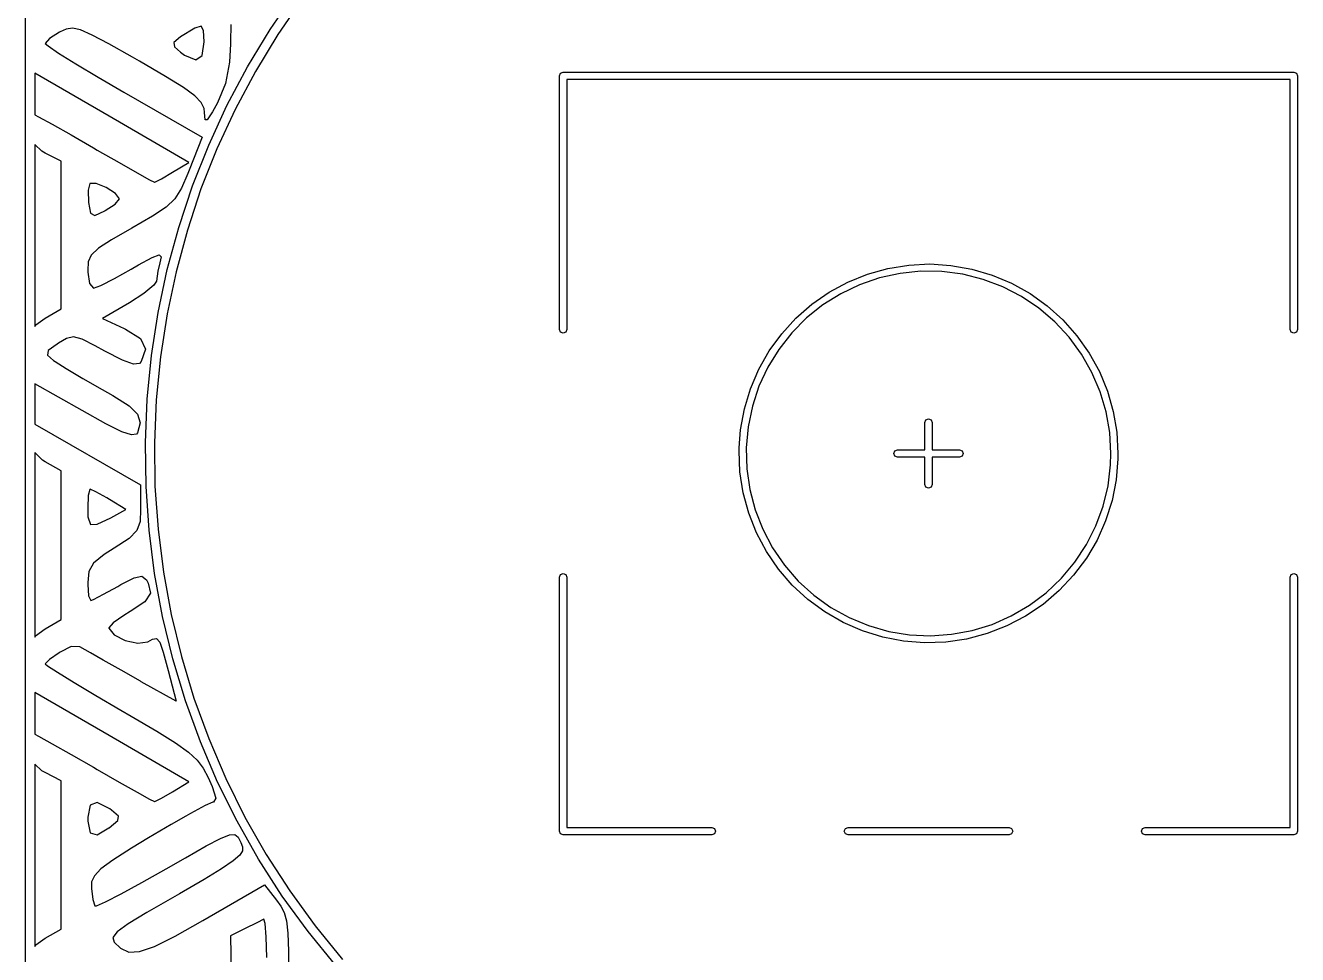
# Model space of a CAD drawing. Extents: x 19 to 403, y -177 to -75.
# Drawn here: x 156.62 to 177.16, y -166.02 to -151.01 of the extents above; entities that cross this region are included whole.
import ezdxf

# ---------------------------------------------------------------- set-up
doc = ezdxf.new("R2010")
doc.units = 0
doc.layers.add('BLACK', color=7, linetype='CONTINUOUS')

msp = doc.modelspace()

# ---------------------------------------------------------------- linework, layer by layer
at = {"layer": 'BLACK', "linetype": 'CONTINUOUS'}
for p, q in [((156.616, -177.009), (156.616, -81.759)), ((160.569, -151.076), (160.968, -150.493)), ((161.085, -150.578), (160.691, -151.154)), ((159.935, -150.993), (159.927, -151.272)), ((157.168, -151.117), (157.004, -151.221)), ((157.175, -151.114), (157.168, -151.117)), ((157.276, -151.069), (157.175, -151.114)), ((157.377, -151.055), (157.276, -151.069)), ((157.506, -151.083), (157.377, -151.055)), ((157.691, -151.164), (157.506, -151.083)), ((157.961, -151.307), (157.691, -151.164)), ((159.12, -151.194), (159.015, -151.284)), ((159.353, -151.056), (159.12, -151.194)), ((159.452, -151.021), (159.353, -151.056)), ((159.494, -151.093), (159.452, -151.021)), ((159.502, -151.272), (159.494, -151.093)), ((160.203, -151.68), (160.569, -151.076)), ((160.691, -151.154), (160.329, -151.752)), ((157.004, -151.221), (156.937, -151.299)), ((156.937, -151.299), (156.981, -151.341)), ((156.981, -151.341), (157.152, -151.458)), ((158.343, -151.523), (157.961, -151.307)), ((159.015, -151.284), (159.021, -151.355)), ((159.021, -151.355), (159.118, -151.44)), ((159.471, -151.496), (159.502, -151.272)), ((159.926, -151.307), (159.913, -151.605)), ((159.927, -151.272), (159.926, -151.307)), ((157.152, -151.458), (157.429, -151.631)), ((158.458, -151.589), (158.343, -151.523)), ((158.877, -151.832), (158.458, -151.589)), ((159.118, -151.44), (159.186, -151.489)), ((159.186, -151.489), (159.369, -151.567)), ((159.369, -151.567), (159.471, -151.496)), ((159.913, -151.605), (159.849, -151.946)), ((157.968, -152.476), (156.766, -151.78)), ((156.766, -151.78), (156.766, -152.453)), ((157.429, -151.631), (157.788, -151.846)), ((159.871, -152.304), (160.203, -151.68)), ((160.329, -151.752), (160.001, -152.368)), ((165.24, -151.823), (165.258, -151.781)), ((165.258, -151.781), (165.3, -151.763)), ((165.3, -151.763), (177.1, -151.763)), ((177.1, -151.763), (177.143, -151.781)), ((177.143, -151.781), (177.16, -151.823)), ((157.788, -151.846), (158.204, -152.087)), ((159.168, -152.012), (158.877, -151.832)), ((159.353, -152.147), (159.168, -152.012)), ((159.849, -151.946), (159.716, -152.259)), ((165.24, -155.923), (165.24, -151.823)), ((177.04, -151.883), (165.36, -151.883)), ((165.36, -151.883), (165.36, -155.923)), ((177.04, -155.923), (177.04, -151.883)), ((177.16, -151.823), (177.16, -155.923)), ((158.204, -152.087), (159.471, -152.813)), ((159.456, -152.254), (159.353, -152.147)), ((159.5, -152.351), (159.456, -152.254)), ((159.506, -152.415), (159.5, -152.351)), ((159.516, -152.534), (159.506, -152.415)), ((159.635, -152.407), (159.553, -152.536)), ((159.575, -152.945), (159.871, -152.304)), ((159.716, -152.259), (159.635, -152.407)), ((160.001, -152.368), (159.709, -153.002)), ((156.766, -152.453), (156.828, -152.484)), ((156.828, -152.484), (157.048, -152.605)), ((157.048, -152.605), (157.352, -152.778)), ((159.256, -153.221), (157.968, -152.476)), ((159.553, -152.536), (159.516, -152.534)), ((157.352, -152.778), (157.713, -152.986)), ((159.471, -152.813), (159.258, -153.349)), ((156.883, -153.042), (156.766, -152.934)), ((156.766, -152.934), (156.766, -155.874)), ((156.937, -153.071), (156.883, -153.042)), ((157.713, -152.986), (157.776, -153.023)), ((157.776, -153.023), (158.128, -153.226)), ((159.315, -153.601), (159.575, -152.945)), ((159.709, -153.002), (159.451, -153.651)), ((157.193, -153.204), (156.937, -153.071)), ((157.193, -155.585), (157.193, -153.204)), ((158.128, -153.226), (158.418, -153.391)), ((158.992, -153.382), (159.256, -153.221)), ((158.418, -153.391), (158.618, -153.501)), ((158.811, -153.487), (158.992, -153.382)), ((159.237, -153.403), (159.135, -153.639)), ((159.258, -153.349), (159.237, -153.403)), ((157.658, -153.562), (157.631, -153.671)), ((157.759, -153.562), (157.658, -153.562)), ((157.921, -153.629), (157.759, -153.562)), ((158.071, -153.726), (157.921, -153.629)), ((158.618, -153.501), (158.699, -153.542)), ((158.699, -153.542), (158.705, -153.54)), ((158.705, -153.54), (158.811, -153.487)), ((159.135, -153.639), (159.03, -153.808)), ((159.092, -154.272), (159.315, -153.601)), ((159.451, -153.651), (159.231, -154.314)), ((157.631, -153.671), (157.636, -153.869)), ((157.636, -153.869), (157.636, -153.87)), ((157.636, -153.87), (157.665, -154.043)), ((158.066, -153.894), (158.134, -153.81)), ((158.134, -153.81), (158.071, -153.726)), ((159.028, -153.81), (158.887, -153.947)), ((159.03, -153.808), (159.028, -153.81)), ((157.665, -154.043), (157.734, -154.078)), ((157.734, -154.078), (157.899, -154.002)), ((157.899, -154.002), (157.903, -154)), ((157.903, -154), (158.066, -153.894)), ((158.887, -153.947), (158.667, -154.093)), ((158.333, -154.284), (158.004, -154.473)), ((158.667, -154.093), (158.333, -154.284)), ((158.907, -154.953), (159.092, -154.272)), ((158.004, -154.473), (157.794, -154.61)), ((159.231, -154.314), (159.048, -154.987)), ((157.794, -154.61), (157.679, -154.72)), ((157.631, -154.83), (157.621, -154.968)), ((157.679, -154.72), (157.631, -154.83)), ((158.323, -154.949), (158.443, -154.879)), ((158.443, -154.879), (158.662, -154.757)), ((158.662, -154.757), (158.773, -154.715)), ((158.787, -154.842), (158.756, -154.98)), ((158.773, -154.715), (158.806, -154.746)), ((158.806, -154.746), (158.787, -154.842)), ((170.543, -154.935), (170.881, -154.88)), ((170.881, -154.88), (171.222, -154.863)), ((171.222, -154.863), (171.563, -154.885)), ((171.563, -154.885), (171.899, -154.944)), ((157.621, -154.968), (157.621, -154.994)), ((157.621, -154.994), (157.651, -155.177)), ((157.834, -155.209), (158.052, -155.1)), ((158.052, -155.1), (158.323, -154.949)), ((158.756, -154.98), (158.734, -155.138)), ((158.76, -155.644), (158.907, -154.953)), ((159.048, -154.987), (158.903, -155.67)), ((169.898, -155.155), (170.214, -155.027)), ((170.408, -155.087), (170.088, -155.197)), ((170.214, -155.027), (170.543, -154.935)), ((170.74, -155.015), (170.408, -155.087)), ((171.077, -154.981), (170.74, -155.015)), ((171.416, -154.986), (171.077, -154.981)), ((171.752, -155.03), (171.416, -154.986)), ((172.081, -155.113), (171.752, -155.03)), ((171.899, -154.944), (172.227, -155.041)), ((172.227, -155.041), (172.542, -155.173)), ((157.651, -155.177), (157.713, -155.252)), ((157.713, -155.252), (157.715, -155.252)), ((157.715, -155.252), (157.834, -155.209)), ((158.689, -155.207), (158.53, -155.339)), ((158.734, -155.138), (158.689, -155.207)), ((169.597, -155.317), (169.898, -155.155)), ((170.088, -155.197), (169.782, -155.343)), ((172.398, -155.233), (172.081, -155.113)), ((172.7, -155.388), (172.398, -155.233)), ((172.542, -155.173), (172.84, -155.34)), ((158.296, -155.49), (157.859, -155.743)), ((158.53, -155.339), (158.296, -155.49)), ((169.059, -155.737), (169.316, -155.512)), ((169.316, -155.512), (169.597, -155.317)), ((169.782, -155.343), (169.494, -155.523)), ((172.981, -155.578), (172.7, -155.388)), ((172.84, -155.34), (173.118, -155.539)), ((156.937, -155.736), (157.193, -155.585)), ((158.652, -156.342), (158.76, -155.644)), ((158.903, -155.67), (158.796, -156.36)), ((169.494, -155.523), (169.23, -155.735)), ((173.239, -155.798), (172.981, -155.578)), ((173.118, -155.539), (173.372, -155.767)), ((156.766, -155.874), (156.782, -155.846)), ((156.782, -155.846), (156.937, -155.736)), ((157.859, -155.743), (158.208, -155.904)), ((158.208, -155.904), (158.23, -155.914)), ((158.23, -155.914), (158.472, -156.069)), ((165.258, -155.966), (165.24, -155.923)), ((165.36, -155.923), (165.343, -155.966)), ((168.829, -155.989), (169.059, -155.737)), ((169.23, -155.735), (168.991, -155.976)), ((173.47, -156.046), (173.239, -155.798)), ((173.372, -155.767), (173.598, -156.023)), ((177.058, -155.966), (177.04, -155.923)), ((177.16, -155.923), (177.143, -155.966)), ((157.28, -156.064), (157.148, -156.144)), ((157.391, -156.039), (157.28, -156.064)), ((157.53, -156.076), (157.391, -156.039)), ((157.744, -156.184), (157.53, -156.076)), ((158.472, -156.069), (158.554, -156.237)), ((165.3, -155.983), (165.258, -155.966)), ((165.343, -155.966), (165.3, -155.983)), ((168.628, -156.266), (168.829, -155.989)), ((168.991, -155.976), (168.782, -156.243)), ((173.67, -156.319), (173.47, -156.046)), ((173.598, -156.023), (173.795, -156.302)), ((177.1, -155.983), (177.058, -155.966)), ((177.143, -155.966), (177.1, -155.983)), ((156.985, -156.263), (156.97, -156.335)), ((156.97, -156.335), (157.071, -156.423)), ((157.13, -156.156), (156.985, -156.263)), ((157.148, -156.144), (157.13, -156.156)), ((157.9, -156.27), (157.744, -156.184)), ((158.185, -156.419), (157.9, -156.27)), ((158.554, -156.237), (158.485, -156.437)), ((168.46, -156.563), (168.628, -156.266)), ((168.782, -156.243), (168.605, -156.532)), ((173.838, -156.614), (173.67, -156.319)), ((173.795, -156.302), (173.96, -156.601)), ((157.071, -156.423), (157.095, -156.44)), ((157.095, -156.44), (157.275, -156.553)), ((158.359, -156.482), (158.185, -156.419)), ((158.456, -156.469), (158.359, -156.482)), ((158.485, -156.437), (158.456, -156.469)), ((158.583, -157.045), (158.652, -156.342)), ((158.796, -156.36), (158.728, -157.055)), ((168.605, -156.532), (168.462, -156.839)), ((157.275, -156.553), (157.545, -156.712)), ((157.545, -156.712), (157.856, -156.888)), ((168.325, -156.877), (168.46, -156.563)), ((173.971, -156.926), (173.838, -156.614)), ((173.96, -156.601), (174.09, -156.917)), ((157.53, -157.232), (156.766, -156.797)), ((156.766, -156.797), (156.766, -157.449)), ((157.856, -156.888), (158.028, -156.985)), ((168.226, -157.204), (168.325, -156.877)), ((168.462, -156.839), (168.356, -157.161)), ((174.068, -157.251), (173.971, -156.926)), ((174.09, -156.917), (174.184, -157.245)), ((158.028, -156.985), (158.289, -157.153)), ((158.289, -157.153), (158.428, -157.291)), ((158.554, -157.751), (158.583, -157.045)), ((158.728, -157.055), (158.699, -157.753)), ((168.356, -157.161), (168.287, -157.493)), ((157.912, -157.443), (157.53, -157.232)), ((158.428, -157.291), (158.467, -157.427)), ((168.165, -157.54), (168.226, -157.204)), ((171.158, -157.381), (171.2, -157.363)), ((171.2, -157.363), (171.243, -157.381)), ((174.126, -157.585), (174.068, -157.251)), ((174.184, -157.245), (174.241, -157.582)), ((156.766, -157.449), (158.476, -158.431)), ((158.171, -157.572), (157.912, -157.443)), ((158.33, -157.625), (158.171, -157.572)), ((158.467, -157.427), (158.427, -157.588)), ((168.144, -157.831), (168.165, -157.54)), ((168.287, -157.493), (168.257, -157.831)), ((171.14, -157.423), (171.158, -157.381)), ((171.14, -157.863), (171.14, -157.423)), ((171.243, -157.381), (171.26, -157.423)), ((171.26, -157.423), (171.26, -157.863)), ((158.411, -157.613), (158.33, -157.625)), ((158.427, -157.588), (158.411, -157.613)), ((158.554, -157.753), (158.554, -157.751)), ((158.563, -158.457), (158.554, -157.753)), ((158.699, -157.753), (158.708, -158.451)), ((174.145, -157.923), (174.126, -157.585)), ((174.241, -157.582), (174.26, -157.923)), ((156.893, -158.031), (156.766, -157.91)), ((156.766, -157.91), (156.766, -160.892)), ((168.141, -157.881), (168.144, -157.831)), ((168.155, -158.222), (168.141, -157.881)), ((168.257, -157.831), (168.266, -158.17)), ((170.64, -157.923), (170.658, -157.881)), ((170.658, -157.966), (170.64, -157.923)), ((170.658, -157.881), (170.7, -157.863)), ((170.7, -157.983), (170.658, -157.966)), ((170.7, -157.863), (171.14, -157.863)), ((171.14, -157.983), (170.7, -157.983)), ((171.14, -158.423), (171.14, -157.983)), ((171.26, -157.863), (171.7, -157.863)), ((171.7, -157.983), (171.26, -157.983)), ((171.26, -157.983), (171.26, -158.423)), ((171.7, -157.863), (171.743, -157.881)), ((171.743, -157.966), (171.7, -157.983)), ((171.743, -157.881), (171.76, -157.923)), ((171.76, -157.923), (171.743, -157.966)), ((174.14, -158.108), (174.145, -157.923)), ((174.26, -157.923), (174.259, -158.009)), ((156.936, -158.057), (156.893, -158.031)), ((157.192, -158.203), (156.936, -158.057)), ((168.266, -158.17), (168.314, -158.505)), ((174.099, -158.445), (174.14, -158.108)), ((174.259, -158.009), (174.231, -158.349)), ((157.193, -159.403), (157.192, -158.203)), ((168.207, -158.559), (168.155, -158.222)), ((174.231, -158.349), (174.164, -158.684)), ((157.656, -158.505), (157.631, -158.603)), ((157.661, -158.502), (157.656, -158.505)), ((157.754, -158.542), (157.661, -158.502)), ((157.931, -158.641), (157.754, -158.542)), ((158.476, -158.431), (158.476, -158.809)), ((158.613, -159.162), (158.563, -158.457)), ((158.708, -158.451), (158.757, -159.147)), ((168.297, -158.889), (168.207, -158.559)), ((168.314, -158.505), (168.4, -158.833)), ((171.158, -158.466), (171.14, -158.423)), ((171.2, -158.483), (171.158, -158.466)), ((171.243, -158.466), (171.2, -158.483)), ((171.26, -158.423), (171.243, -158.466)), ((174.02, -158.774), (174.099, -158.445)), ((157.631, -158.603), (157.621, -158.801)), ((157.621, -158.801), (157.625, -158.948)), ((157.971, -158.665), (157.931, -158.641)), ((158.239, -158.828), (157.971, -158.665)), ((173.903, -159.093), (174.02, -158.774)), ((174.164, -158.684), (174.061, -159.01)), ((157.625, -158.948), (157.664, -159.069)), ((157.775, -159.068), (157.994, -158.961)), ((157.994, -158.961), (158.239, -158.828)), ((158.475, -158.828), (158.467, -159.024)), ((158.476, -158.809), (158.475, -158.828)), ((168.423, -159.207), (168.297, -158.889)), ((168.4, -158.833), (168.523, -159.149)), ((174.061, -159.01), (173.922, -159.322)), ((157.664, -159.069), (157.775, -159.068)), ((158.417, -159.17), (158.289, -159.295)), ((158.467, -159.024), (158.417, -159.17)), ((158.701, -159.862), (158.613, -159.162)), ((158.757, -159.147), (158.845, -159.84)), ((168.583, -159.508), (168.423, -159.207)), ((168.523, -159.149), (168.681, -159.449)), ((173.751, -159.396), (173.903, -159.093)), ((157.193, -160.603), (157.193, -159.403)), ((158.289, -159.295), (158.048, -159.451)), ((173.565, -159.679), (173.751, -159.396)), ((173.922, -159.322), (173.749, -159.617)), ((157.885, -159.555), (157.714, -159.693)), ((158.048, -159.451), (157.885, -159.555)), ((168.776, -159.79), (168.583, -159.508)), ((168.681, -159.449), (168.873, -159.728)), ((173.749, -159.617), (173.544, -159.89)), ((157.638, -159.828), (157.621, -160.006)), ((157.714, -159.693), (157.638, -159.828)), ((168.999, -160.049), (168.776, -159.79)), ((168.873, -159.728), (169.096, -159.984)), ((173.347, -159.939), (173.565, -159.679)), ((157.621, -160.006), (157.621, -160.039)), ((158.159, -160.04), (158.374, -159.93)), ((158.374, -159.93), (158.497, -159.908)), ((158.497, -159.908), (158.569, -159.964)), ((158.569, -159.964), (158.6, -160.018)), ((158.6, -160.018), (158.636, -160.178)), ((158.829, -160.557), (158.701, -159.862)), ((158.845, -159.84), (158.971, -160.527)), ((165.24, -159.923), (165.258, -159.881)), ((165.24, -164.023), (165.24, -159.923)), ((165.258, -159.881), (165.3, -159.863)), ((165.3, -159.863), (165.343, -159.881)), ((165.343, -159.881), (165.36, -159.923)), ((165.36, -159.923), (165.36, -163.963)), ((169.096, -159.984), (169.347, -160.212)), ((173.101, -160.173), (173.347, -159.939)), ((173.544, -159.89), (173.311, -160.139)), ((177.04, -159.923), (177.058, -159.881)), ((177.04, -163.963), (177.04, -159.923)), ((177.058, -159.881), (177.1, -159.863)), ((177.1, -159.863), (177.143, -159.881)), ((177.143, -159.881), (177.16, -159.923)), ((177.16, -159.923), (177.16, -164.023)), ((157.621, -160.039), (157.637, -160.223)), ((157.637, -160.223), (157.67, -160.298)), ((157.716, -160.281), (157.879, -160.199)), ((157.879, -160.199), (158.106, -160.071)), ((158.106, -160.071), (158.159, -160.04)), ((158.636, -160.178), (158.543, -160.321)), ((169.25, -160.281), (168.999, -160.049)), ((169.347, -160.212), (169.622, -160.41)), ((172.83, -160.376), (173.101, -160.173)), ((173.311, -160.139), (173.05, -160.361)), ((157.67, -160.298), (157.716, -160.281)), ((158.543, -160.321), (158.305, -160.479)), ((169.525, -160.484), (169.25, -160.281)), ((169.622, -160.41), (169.919, -160.575)), ((172.537, -160.547), (172.83, -160.376)), ((173.05, -160.361), (172.767, -160.552)), ((156.937, -160.755), (157.193, -160.603)), ((158.203, -160.54), (158.031, -160.661)), ((158.305, -160.479), (158.203, -160.54)), ((158.995, -161.243), (158.829, -160.557)), ((158.971, -160.527), (159.135, -161.205)), ((169.821, -160.655), (169.525, -160.484)), ((169.919, -160.575), (170.232, -160.704)), ((172.227, -160.684), (172.537, -160.547)), ((172.767, -160.552), (172.464, -160.71)), ((156.779, -160.868), (156.937, -160.755)), ((158.031, -160.661), (157.963, -160.739)), ((157.963, -160.739), (157.963, -160.747)), ((157.963, -160.747), (158.047, -160.854)), ((158.047, -160.854), (158.226, -160.943)), ((170.134, -160.791), (169.821, -160.655)), ((170.46, -160.892), (170.134, -160.791)), ((170.232, -160.704), (170.558, -160.797)), ((170.558, -160.797), (170.893, -160.852)), ((170.893, -160.852), (171.231, -160.868)), ((171.231, -160.868), (171.569, -160.845)), ((171.569, -160.845), (171.903, -160.783)), ((172.146, -160.834), (171.816, -160.921)), ((171.903, -160.783), (172.227, -160.684)), ((172.464, -160.71), (172.146, -160.834)), ((156.766, -160.892), (156.779, -160.868)), ((157.356, -161.044), (157.178, -161.133)), ((157.492, -161.049), (157.356, -161.044)), ((157.669, -161.142), (157.492, -161.049)), ((158.226, -160.943), (158.431, -160.989)), ((158.431, -160.989), (158.592, -160.967)), ((158.592, -160.967), (158.669, -160.924)), ((158.669, -160.924), (158.735, -160.91)), ((158.735, -160.91), (158.784, -160.97)), ((158.784, -160.97), (158.839, -161.134)), ((170.796, -160.956), (170.46, -160.892)), ((171.136, -160.983), (170.796, -160.956)), ((171.478, -160.971), (171.136, -160.983)), ((171.816, -160.921), (171.478, -160.971)), ((157.002, -161.251), (156.937, -161.321)), ((157.162, -161.143), (157.002, -161.251)), ((157.178, -161.133), (157.162, -161.143)), ((157.87, -161.26), (157.669, -161.142)), ((158.16, -161.426), (157.87, -161.26)), ((158.839, -161.134), (158.92, -161.432)), ((159.199, -161.92), (158.995, -161.243)), ((159.135, -161.205), (159.337, -161.874)), ((156.937, -161.321), (156.973, -161.353)), ((156.973, -161.353), (157.134, -161.459)), ((157.134, -161.459), (157.401, -161.624)), ((158.476, -161.604), (158.16, -161.426)), ((158.92, -161.432), (159.052, -161.925)), ((157.401, -161.624), (157.751, -161.833)), ((158.486, -161.61), (158.476, -161.604)), ((159.052, -161.925), (158.486, -161.61)), ((157.968, -162.482), (156.766, -161.786)), ((156.766, -161.786), (156.766, -162.459)), ((157.751, -161.833), (158.159, -162.07)), ((159.337, -161.874), (159.575, -162.53)), ((158.159, -162.07), (158.324, -162.165)), ((159.441, -162.583), (159.199, -161.92)), ((158.324, -162.165), (158.74, -162.409)), ((156.766, -162.459), (156.828, -162.491)), ((156.828, -162.491), (157.048, -162.612)), ((159.256, -163.227), (157.968, -162.482)), ((158.74, -162.409), (159.039, -162.596)), ((157.048, -162.612), (157.352, -162.784)), ((159.039, -162.596), (159.247, -162.746)), ((159.719, -163.233), (159.441, -162.583)), ((159.575, -162.53), (159.851, -163.172)), ((157.352, -162.784), (157.713, -162.992)), ((159.247, -162.746), (159.387, -162.877)), ((159.387, -162.877), (159.486, -163.008)), ((156.883, -163.048), (156.766, -162.94)), ((156.766, -162.94), (156.766, -165.889)), ((156.937, -163.078), (156.883, -163.048)), ((157.193, -163.21), (156.937, -163.078)), ((157.713, -162.992), (157.776, -163.029)), ((157.776, -163.029), (158.128, -163.232)), ((159.486, -163.008), (159.568, -163.16)), ((157.193, -165.608), (157.193, -163.21)), ((158.128, -163.232), (158.418, -163.397)), ((158.992, -163.388), (159.256, -163.227)), ((159.568, -163.16), (159.634, -163.304)), ((159.634, -163.304), (159.691, -163.491)), ((160.033, -163.865), (159.719, -163.233)), ((159.851, -163.172), (160.161, -163.797)), ((158.418, -163.397), (158.618, -163.507)), ((158.618, -163.507), (158.699, -163.548)), ((158.705, -163.546), (158.811, -163.493)), ((158.811, -163.493), (158.992, -163.388)), ((159.691, -163.491), (159.651, -163.554)), ((157.659, -163.605), (157.621, -163.799)), ((157.777, -163.56), (157.659, -163.605)), ((157.978, -163.663), (157.777, -163.56)), ((158.006, -163.683), (157.978, -163.663)), ((158.117, -163.78), (158.006, -163.683)), ((158.699, -163.548), (158.705, -163.546)), ((159.518, -163.611), (159.282, -163.737)), ((159.644, -163.555), (159.518, -163.611)), ((159.651, -163.554), (159.644, -163.555)), ((157.621, -163.799), (157.622, -163.864)), ((157.622, -163.864), (157.663, -164.052)), ((157.97, -163.97), (158.107, -163.855)), ((158.107, -163.855), (158.117, -163.78)), ((158.967, -163.917), (158.604, -164.133)), ((159.207, -163.78), (158.967, -163.917)), ((159.282, -163.737), (159.207, -163.78)), ((160.382, -164.479), (160.033, -163.865)), ((160.161, -163.797), (160.506, -164.404)), ((157.663, -164.052), (157.772, -164.085)), ((157.772, -164.085), (157.965, -163.973)), ((157.965, -163.973), (157.97, -163.97)), ((158.604, -164.133), (158.331, -164.301)), ((159.537, -164.263), (159.767, -164.144)), ((159.767, -164.144), (159.913, -164.086)), ((159.913, -164.086), (159.999, -164.081)), ((159.999, -164.081), (160.049, -164.12)), ((160.049, -164.12), (160.088, -164.195)), ((165.258, -164.066), (165.24, -164.023)), ((165.3, -164.083), (165.258, -164.066)), ((167.7, -164.083), (165.3, -164.083)), ((165.36, -163.963), (167.7, -163.963)), ((167.7, -163.963), (167.743, -163.981)), ((167.743, -164.066), (167.7, -164.083)), ((167.743, -163.981), (167.76, -164.023)), ((167.76, -164.023), (167.743, -164.066)), ((169.84, -164.023), (169.858, -163.981)), ((169.858, -164.066), (169.84, -164.023)), ((169.858, -163.981), (169.9, -163.963)), ((169.9, -164.083), (169.858, -164.066)), ((169.9, -163.963), (172.5, -163.963)), ((172.5, -164.083), (169.9, -164.083)), ((172.5, -163.963), (172.543, -163.981)), ((172.543, -164.066), (172.5, -164.083)), ((172.543, -163.981), (172.56, -164.023)), ((172.56, -164.023), (172.543, -164.066)), ((174.64, -164.023), (174.658, -163.981)), ((174.658, -164.066), (174.64, -164.023)), ((174.658, -163.981), (174.7, -163.963)), ((174.7, -164.083), (174.658, -164.066)), ((174.7, -163.963), (177.04, -163.963)), ((177.1, -164.083), (174.7, -164.083)), ((177.143, -164.066), (177.1, -164.083)), ((177.16, -164.023), (177.143, -164.066)), ((158.331, -164.301), (158.028, -164.494)), ((159.2, -164.453), (159.537, -164.263)), ((160.121, -164.342), (160.076, -164.414)), ((160.088, -164.195), (160.094, -164.207)), ((160.094, -164.207), (160.121, -164.277)), ((160.121, -164.277), (160.121, -164.342)), ((158.028, -164.494), (157.835, -164.634)), ((158.887, -164.633), (159.2, -164.453)), ((159.969, -164.506), (159.783, -164.631)), ((160.076, -164.414), (159.969, -164.506)), ((160.764, -165.073), (160.382, -164.479)), ((160.506, -164.404), (160.884, -164.991)), ((157.729, -164.744), (157.685, -164.842)), ((157.835, -164.634), (157.729, -164.744)), ((158.497, -164.853), (158.887, -164.633)), ((159.783, -164.631), (159.501, -164.803)), ((157.685, -164.842), (157.681, -164.949)), ((157.681, -164.949), (157.704, -165.128)), ((158.162, -165.035), (158.497, -164.853)), ((159.501, -164.803), (159.105, -165.035)), ((159.482, -165.468), (160.475, -164.893)), ((160.475, -164.893), (160.672, -165.14)), ((157.704, -165.128), (157.737, -165.232)), ((157.762, -165.229), (157.908, -165.165)), ((157.908, -165.165), (158.162, -165.035)), ((159.105, -165.035), (158.578, -165.339)), ((160.672, -165.14), (160.743, -165.235)), ((161.18, -165.644), (160.764, -165.073)), ((160.884, -164.991), (161.294, -165.556)), ((157.737, -165.232), (157.762, -165.229)), ((158.578, -165.339), (158.275, -165.521)), ((160.743, -165.235), (160.794, -165.338)), ((160.794, -165.338), (160.83, -165.475)), ((158.275, -165.521), (158.096, -165.651)), ((159.032, -165.721), (159.482, -165.468)), ((160.351, -165.503), (160.163, -165.597)), ((160.464, -165.446), (160.351, -165.503)), ((160.485, -165.517), (160.464, -165.446)), ((160.503, -165.732), (160.485, -165.517)), ((160.83, -165.475), (160.852, -165.674)), ((161.294, -165.556), (161.736, -166.097)), ((156.782, -165.861), (156.937, -165.754)), ((156.937, -165.754), (157.193, -165.608)), ((158.096, -165.651), (158.029, -165.743)), ((158.029, -165.743), (158.051, -165.818)), ((158.7, -165.886), (159.032, -165.721)), ((160.163, -165.597), (159.925, -165.715)), ((159.925, -165.715), (159.937, -166.327)), ((160.517, -166.065), (160.503, -165.732)), ((160.852, -165.674), (160.864, -165.961)), ((161.626, -166.192), (161.18, -165.644)), ((156.766, -165.889), (156.782, -165.861)), ((158.051, -165.818), (158.15, -165.916)), ((158.15, -165.916), (158.285, -165.978)), ((158.285, -165.978), (158.459, -165.97)), ((158.459, -165.97), (158.7, -165.886)), ((160.864, -165.961), (160.869, -166.365))]:
    msp.add_line(p, q, dxfattribs=at)

doc.saveas('drawing.dxf')
